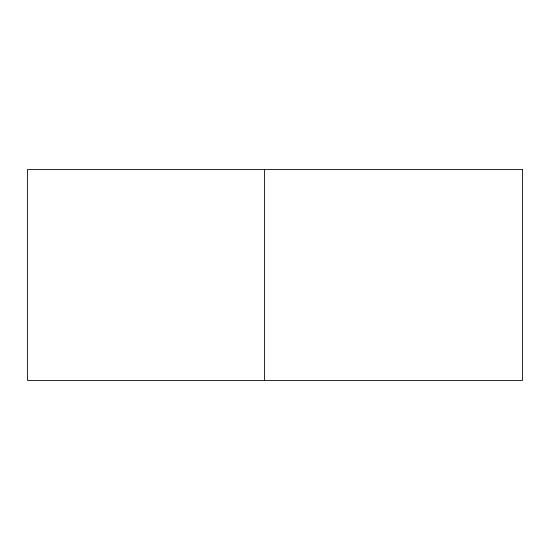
<?xml version="1.0" encoding="UTF-8"?>
<svg xmlns="http://www.w3.org/2000/svg" width="550" height="550" viewBox="0 0 550 550"><rect width="100%" height="100%" fill="white"/><g stroke="black" fill="none" stroke-linecap="round" stroke-linejoin="round"><path stroke-width="0.82" d="M264.468 169.531L264.468 380.469M522.5 169.531L27.5 169.531L27.5 380.469L522.5 380.469L522.5 169.531"/></g></svg>
